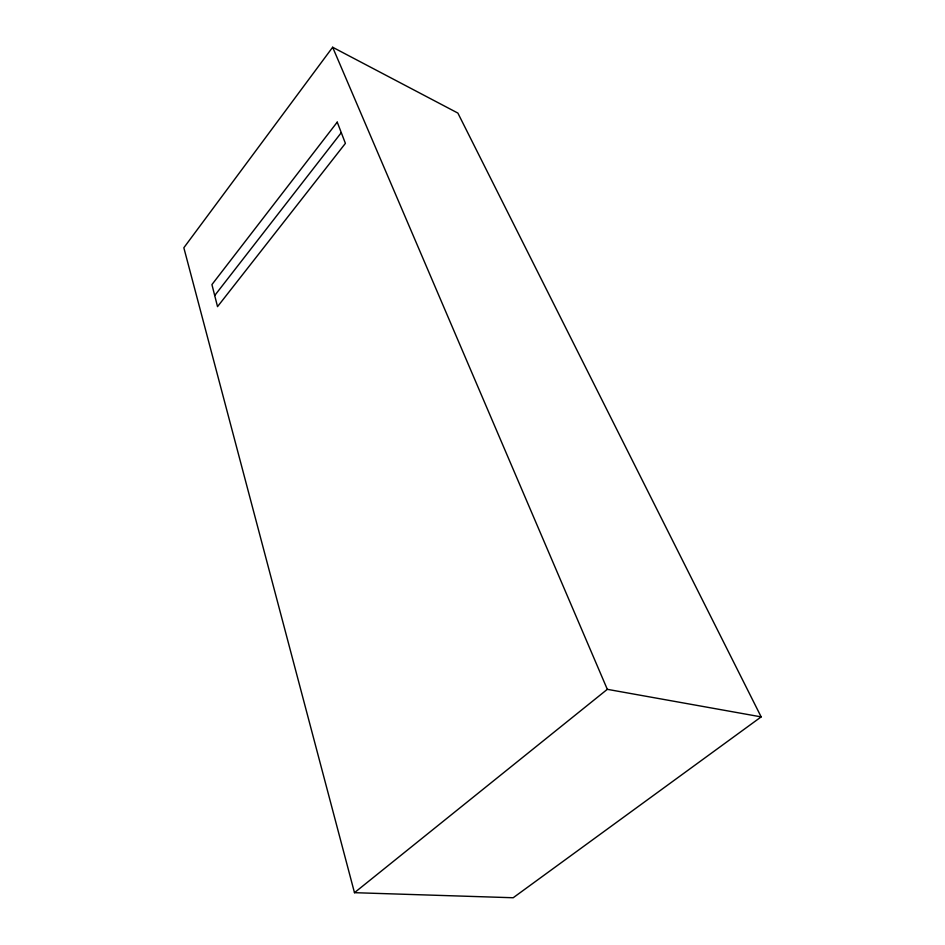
<?xml version="1.0" encoding="UTF-8"?>
<svg xmlns="http://www.w3.org/2000/svg" width="945" height="945" viewBox="0 0 945 945"><rect width="100%" height="100%" fill="white"/><g stroke="black" fill="none" stroke-linecap="round" stroke-linejoin="round"><path stroke-width="1.42" d="M332.652 47.25L183.838 247.755L354.481 892.682L513.182 897.75L761.162 716.889L457.876 113.081L332.652 47.25L607.316 689.33L761.162 716.889M214.704 295.525L341.287 132.666M354.481 892.682L607.316 689.33M337.235 122.129L211.928 284.587L217.527 306.629L345.409 143.368L337.235 122.129"/></g></svg>
